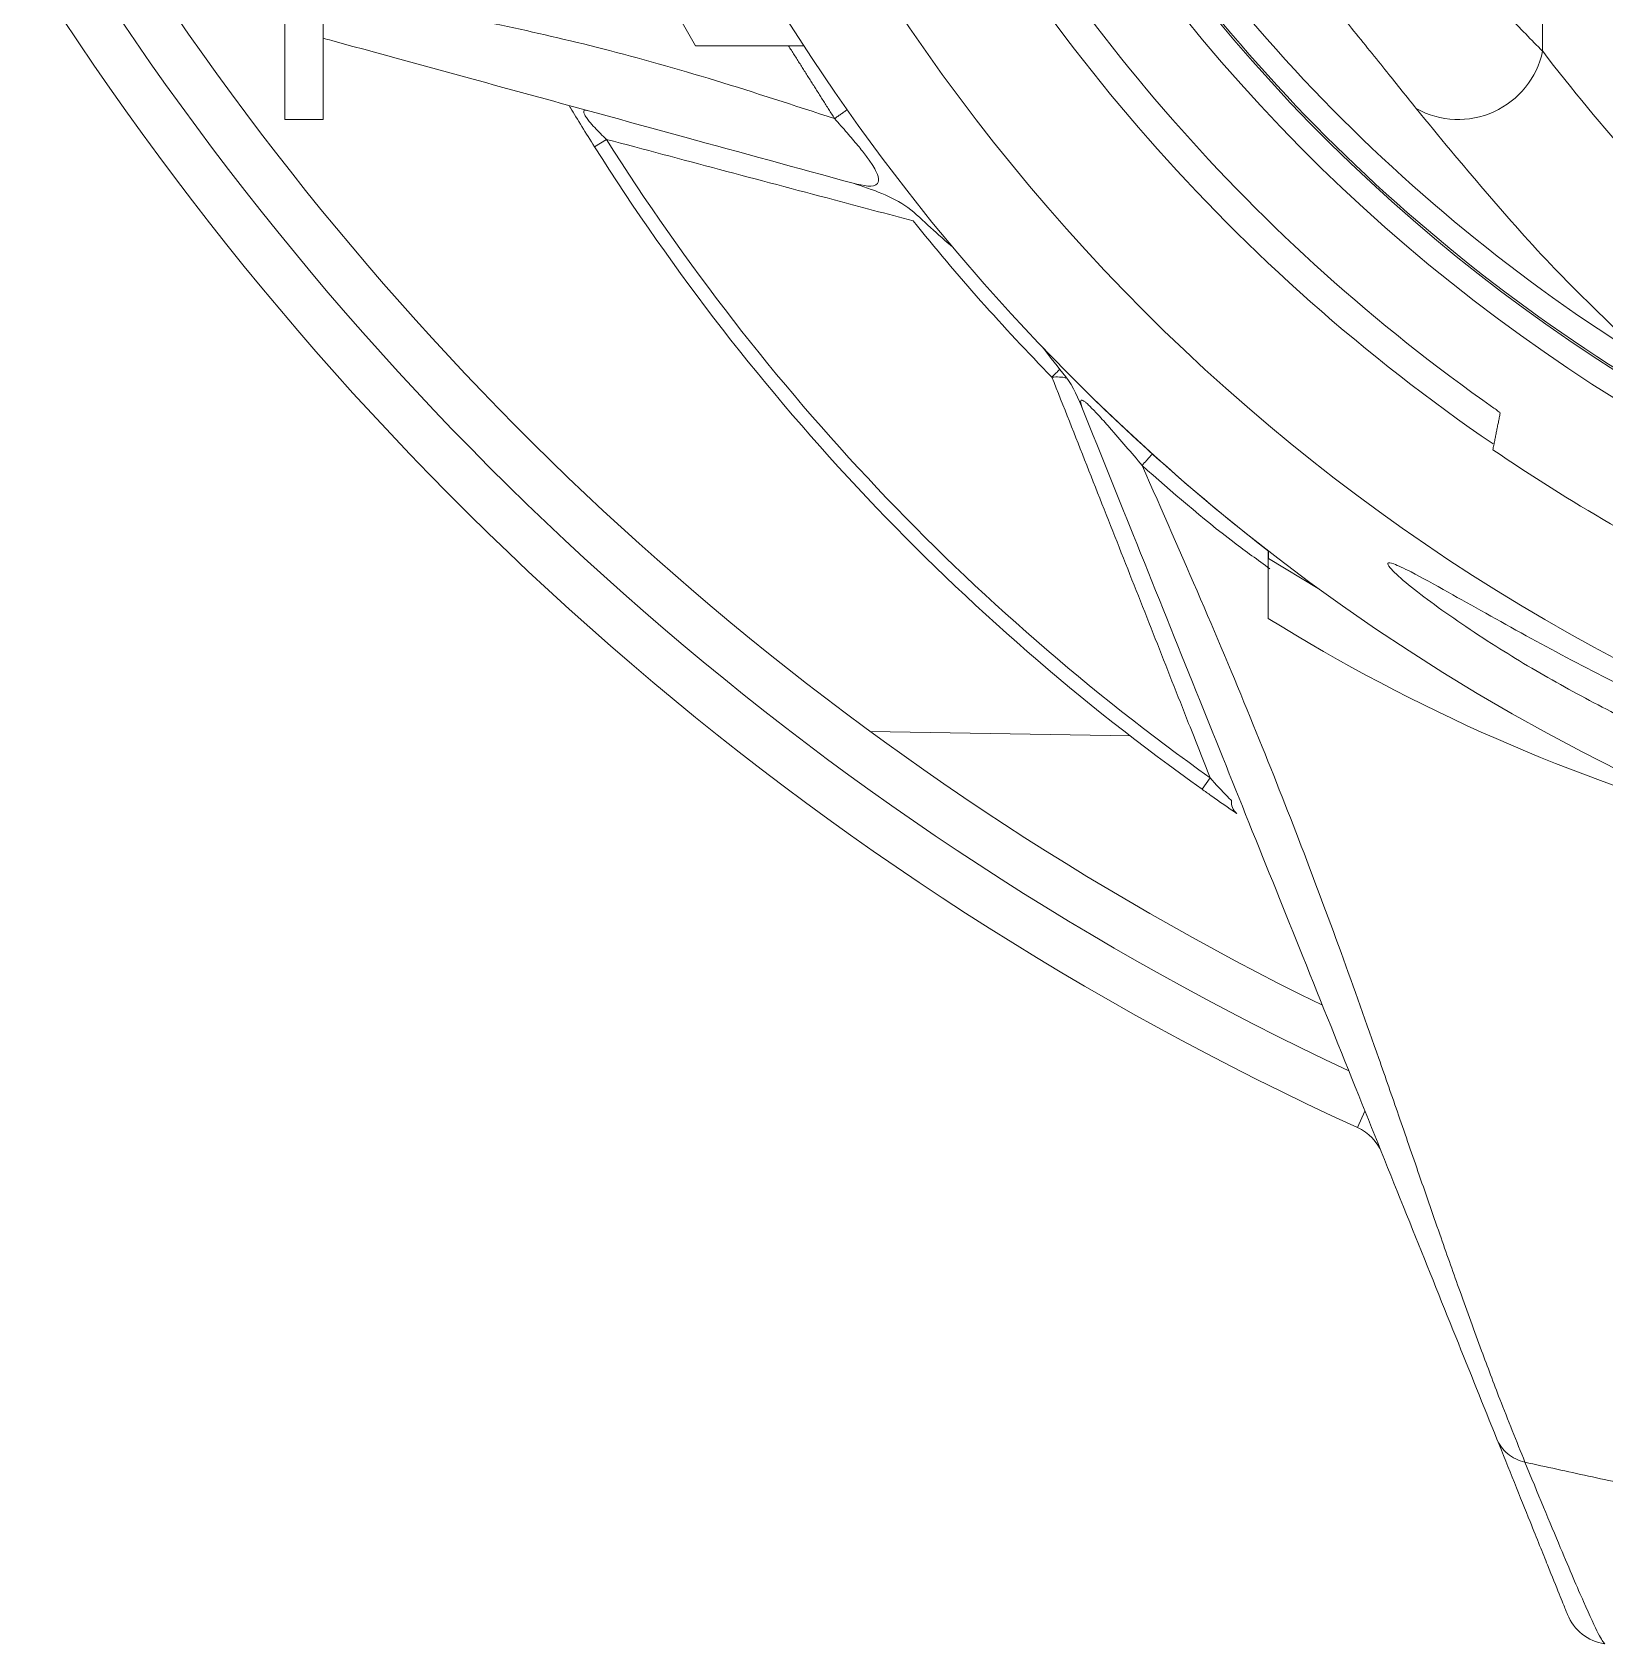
# Model space of a CAD drawing. Extents: x 12.1 to 108.7, y 1 to 80.4.
# Drawn here: x 99.449 to 101.424, y 29.269 to 31.294 of the extents above; entities that cross this region are included whole.
import ezdxf

# ---------------------------------------------------------------- set-up
doc = ezdxf.new("R2010")
doc.units = 0
doc.header["$MEASUREMENT"] = 0
doc.linetypes.add('SLD-Solid', pattern=[0])
doc.layers.add('OBJECT', color=7, linetype='CONTINUOUS')

msp = doc.modelspace()

# ---------------------------------------------------------------- linework, layer by layer
at = {"layer": 'OBJECT', "linetype": 'SLD-Solid', "lineweight": 15}
for p, q in [((99.7666, 31.1843), (99.7666, 34.1843)), ((99.8146, 31.1843), (99.8146, 34.1843)), ((101.3464, 31.27), (101.3464, 31.4202)), ((100.4185, 31.2769), (100.2823, 31.2769)), ((100.1704, 31.1593), (100.1555, 31.1499)), ((100.7753, 30.8402), (100.7756, 30.8399)), ((101.0018, 30.5573), (101.0018, 30.6422)), ((101.002, 30.6326), (101.002, 30.6421)), ((101.002, 30.6326), (101.0645, 30.5951)), ((100.8283, 30.4098), (100.5016, 30.4155)), ((100.9288, 30.3571), (100.9186, 30.3428)), ((101.1138, 29.9178), (101.1232, 29.9385))]:
    msp.add_line(p, q, dxfattribs=at)
at = {"layer": 'OBJECT', "linetype": 'SLD-Solid', "lineweight": 15, "flags": 128}
msp.add_lwpolyline([(100.1683, 31.4831), (100.1937, 31.4325), (100.2823, 31.2769)], dxfattribs=at)
at = {"layer": 'OBJECT', "linetype": 'SLD-Solid', "lineweight": 15}
for centre, radius, start, end in [((102.5868, 32.6843), 2.585, 197.2695, 270), ((102.5868, 32.6769), 2.1724, 208.1241, 331.8759), ((102.5868, 32.6769), 2.1103, 208.9895, 239.1461), ((102.5868, 32.6843), 2.462, 205.0058, 258.1521), ((102.5868, 32.6843), 2.31, 206.8596, 235.6761), ((102.5868, 32.6769), 2.2663, 207.4403, 234.9482), ((102.5868, 32.6769), 2.1425, 208.9527, 331.0473), ((102.5868, 32.6769), 2.14, 208.9895, 239.1461), ((102.7233, 33.4427), 3.875, 212.3331, 245.4575), ((102.7233, 33.4427), 3.815, 212.9763, 244.8664), ((102.7233, 33.4427), 3.755, 214.0139, 243.8741), ((101.2403, 31.2929), 0.1086, 240.9814, 347.8466), ((102.5868, 32.6843), 2.875, 212.2562, 234.5319), ((102.5868, 32.6843), 2.8574, 212.2562, 234.5319), ((102.5868, 32.6843), 2.6026, 218.7062, 224.4839), ((102.5868, 32.6843), 2.585, 225.5185, 232.1871), ((102.5868, 32.6769), 2.31, 235.6656, 244.3344), ((102.1918, 32.4669), 2.25, 238.0696, 254.5558), ((100.9741, 30.3266), 0.0186, 174.1673, 229.6427), ((101.0889, 29.8632), 0.06, 21.905, 65.4575), ((101.4332, 29.3285), 0.06, 201.905, 261.6458)]:
    msp.add_arc(centre, radius, start, end, dxfattribs=at)
msp.add_ellipse((103.3246, 32.6769), major_axis=(2.4576, 0), ratio=0.964711, start_param=3.77688, end_param=3.927407, dxfattribs=at)
for points, knots in [([(101.0553, 31.5786), (101.0693, 31.5622), (101.1089, 31.5154), (101.1759, 31.4426), (101.2458, 31.3711), (101.3048, 31.3126), (101.3324, 31.2843), (101.3464, 31.27)], [0, 0, 0, 0, 0.130076, 0.370614, 0.617914, 0.806075, 1, 1, 1, 1]), ([(101.1876, 31.1979), (101.1758, 31.2127), (101.1519, 31.2429), (101.1021, 31.304), (101.0428, 31.3794), (100.9867, 31.4554), (100.9534, 31.5043), (100.9417, 31.5215)], [0, 0, 0, 0, 0.1805037, 0.3669662, 0.6120546, 0.8635611, 1, 1, 1, 1]), ([(99.8146, 31.3443), (99.8433, 31.3394), (99.9165, 31.327), (100.0327, 31.3047), (100.1674, 31.2738), (100.3058, 31.2348), (100.4066, 31.2018), (100.457, 31.1854)], [0, 0, 0, 0, 0.144918, 0.370653, 0.572268, 0.785927, 1, 1, 1, 1]), ([(100.4802, 31.1042), (100.41, 31.1234), (100.2664, 31.1627), (100.0465, 31.2229), (99.8924, 31.2651), (99.8182, 31.2854), (99.8146, 31.2864)], [0, 0, 0, 0, 0.319557, 0.654079, 0.983478, 1, 1, 1, 1]), ([(100.1555, 31.1499), (100.1501, 31.1585), (100.1393, 31.1757), (100.1287, 31.1932), (100.1241, 31.2008), (100.1235, 31.2018)], [0, 0, 0, 0, 0.4620779, 0.9285927, 1, 1, 1, 1]), ([(100.1468, 31.1954), (100.1453, 31.1957), (100.1427, 31.1962), (100.1415, 31.1945), (100.1424, 31.1912), (100.145, 31.1869), (100.1495, 31.181), (100.158, 31.1713), (100.1654, 31.1641), (100.1704, 31.1593)], [0, 0, 0, 0, 0.189068, 0.329895, 0.423311, 0.517383, 0.600453, 0.734946, 1, 1, 1, 1]), ([(100.457, 31.1854), (100.4623, 31.1794), (100.4721, 31.1685), (100.4861, 31.152), (100.4975, 31.1375), (100.5078, 31.1225), (100.5132, 31.1101), (100.5101, 31.097), (100.4932, 31.1011), (100.4802, 31.1042)], [0, 0, 0, 0, 0.074084, 0.136998, 0.193722, 0.250825, 0.358574, 0.500932, 1, 1, 1, 1]), ([(101.4428, 30.9165), (101.4157, 30.9427), (101.3287, 31.0268), (101.2451, 31.1281), (101.1876, 31.1979)], [0, 0, 0, 0, 0.311682, 1, 1, 1, 1]), ([(100.5557, 31.0569), (100.5226, 31.0657), (100.3919, 31.1004), (100.265, 31.1341), (100.1704, 31.1593)], [0, 0, 0, 0, 0.253584, 1, 1, 1, 1]), ([(100.4802, 31.1042), (100.5046, 31.0962), (100.5412, 31.0841), (100.5772, 31.0481), (100.5963, 31.0318), (100.6057, 31.0237)], [0, 0, 0, 0, 0.5, 0.751472, 1, 1, 1, 1]), ([(100.7693, 30.8187), (100.7633, 30.8336), (100.7573, 30.8485), (100.7377, 30.8733), (100.7279, 30.8857), (100.7181, 30.8982)], [0, 0, 0, 0, 0.5, 0.500009, 1, 1, 1, 1]), ([(100.73, 30.8606), (100.7319, 30.8625), (100.7357, 30.8662), (100.7381, 30.8685), (100.7392, 30.8697)], [0, 0, 0, 0, 0.502926, 1, 1, 1, 1]), ([(100.73, 30.8606), (100.7333, 30.8607), (100.7397, 30.8609), (100.7454, 30.8603), (100.7474, 30.8593), (100.7476, 30.8593)], [0, 0, 0, 0, 0.477165, 0.954331, 1, 1, 1, 1]), ([(100.9288, 30.3571), (100.9198, 30.3799), (100.8831, 30.4729), (100.8176, 30.6389), (100.7593, 30.7866), (100.73, 30.8606)], [0, 0, 0, 0, 0.139447, 0.569082, 1, 1, 1, 1]), ([(100.7693, 30.8187), (100.7672, 30.8244), (100.7643, 30.8322), (100.7687, 30.8317), (100.773, 30.8284), (100.777, 30.8247), (100.782, 30.8197), (100.7904, 30.8108), (100.8116, 30.7868), (100.8298, 30.7654), (100.8433, 30.7497)], [0, 0, 0, 0, 0.301369, 0.4093, 0.45608, 0.500314, 0.544712, 0.591106, 0.697602, 1, 1, 1, 1]), ([(101.289, 29.5264), (101.2719, 29.5687), (101.2368, 29.6561), (101.1786, 29.8008), (101.1146, 29.9601), (101.047, 30.1281), (100.9789, 30.2974), (100.9095, 30.47), (100.8408, 30.641), (100.7919, 30.7624), (100.7693, 30.8187)], [0, 0, 0, 0, 0.114559, 0.236447, 0.365773, 0.502629, 0.630669, 0.752538, 0.885365, 1, 1, 1, 1]), ([(101.2853, 30.8217), (101.2862, 30.821), (101.288, 30.8197), (101.2904, 30.8178), (101.2922, 30.8163), (101.293, 30.8155), (101.293, 30.8153), (101.2931, 30.8152)], [0, 0, 0, 0, 0.219651, 0.439264, 0.659733, 0.880541, 1, 1, 1, 1]), ([(100.8432, 30.7497), (100.847, 30.7538), (100.8545, 30.7622), (100.8557, 30.7634), (100.8562, 30.764)], [0, 0, 0, 0, 0.5, 1, 1, 1, 1]), ([(101.0038, 30.6199), (100.9887, 30.6308), (100.9327, 30.6708), (100.881, 30.7164), (100.8432, 30.7497)], [0, 0, 0, 0, 0.270179, 1, 1, 1, 1]), ([(100.8433, 30.7497), (100.8683, 30.6928), (100.9187, 30.5786), (100.9833, 30.4243), (101.0416, 30.277), (101.0934, 30.1382), (101.134, 30.0238), (101.1661, 29.9314), (101.192, 29.8562), (101.2176, 29.7825), (101.2435, 29.709), (101.268, 29.6416), (101.2948, 29.5702), (101.3136, 29.5237), (101.3242, 29.4973)], [0, 0, 0, 0, 0.11143, 0.22395, 0.332025, 0.445427, 0.555338, 0.61589, 0.680511, 0.749225, 0.808557, 0.874651, 0.928784, 1, 1, 1, 1]), ([(101.4533, 30.4294), (101.4249, 30.4441), (101.3681, 30.4735), (101.2834, 30.5241), (101.2164, 30.5695), (101.1727, 30.6035), (101.1537, 30.621), (101.1503, 30.6281), (101.1588, 30.6267), (101.1835, 30.615), (101.2382, 30.5846), (101.3234, 30.5365), (101.4277, 30.4809), (101.4989, 30.4465), (101.5345, 30.4294)], [0, 0, 0, 0, 0.100108, 0.199978, 0.312466, 0.367003, 0.422073, 0.460833, 0.499575, 0.550038, 0.624852, 0.753035, 0.876369, 1, 1, 1, 1]), ([(100.9288, 30.3571), (100.936, 30.349), (100.9448, 30.3393), (100.954, 30.3301), (100.9556, 30.3285)], [0, 0, 0, 0, 0.828662, 1, 1, 1, 1]), ([(100.9621, 30.3124), (100.9514, 30.3198), (100.9371, 30.3296), (100.9223, 30.3401), (100.9186, 30.3428)], [0, 0, 0, 0, 0.747889, 1, 1, 1, 1]), ([(101.3775, 29.3061), (101.3771, 29.3073), (101.3762, 29.3095), (101.3681, 29.3297), (101.3536, 29.3656), (101.3299, 29.4246), (101.3039, 29.4893), (101.289, 29.5264)], [0, 0, 0, 0, 0.182552, 0.366177, 0.55406, 0.743888, 1, 1, 1, 1]), ([(101.3242, 29.4973), (101.34, 29.459), (101.3706, 29.385), (101.3998, 29.3171), (101.4186, 29.2762), (101.4225, 29.2715), (101.4245, 29.2692)], [0, 0, 0, 0, 0.257109, 0.497626, 0.747109, 1, 1, 1, 1])]:
    msp.add_open_spline(points, degree=3, knots=knots, dxfattribs=at)
for points, degree in [([(100.457, 31.1854), (100.3991, 31.2769)], 1), ([(99.7666, 31.1843), (99.8146, 31.1843)], 1), ([(100.457, 31.1854), (100.4729, 31.1965)], 1), ([(101.2931, 30.8152), (101.2839, 30.7694)], 1), ([(101.289, 29.5264), (101.2907, 29.5229), (101.294, 29.5161), (101.3023, 29.5076), (101.3123, 29.501), (101.3203, 29.4985), (101.3242, 29.4973)], 3), ([(101.3242, 29.4973), (101.6438, 29.4274)], 1)]:
    msp.add_open_spline(points, degree=degree, dxfattribs=at)

doc.saveas('drawing.dxf')
